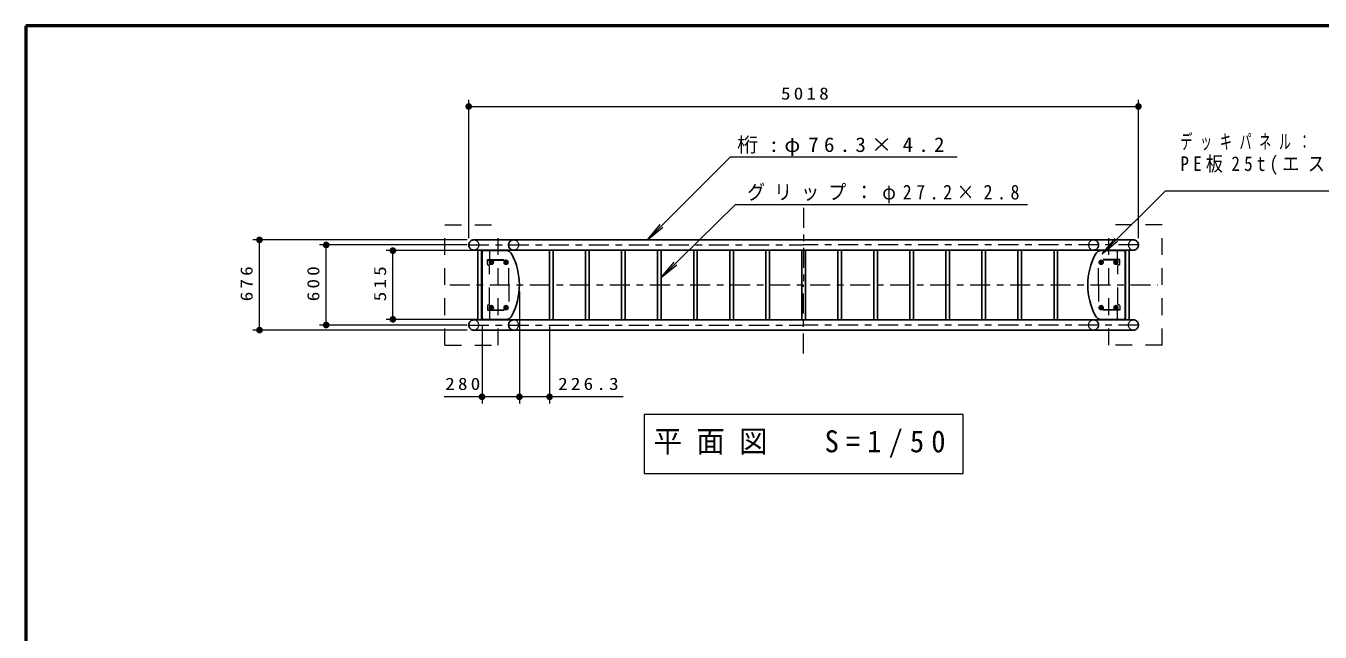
# Model space of a CAD drawing. Units: millimetres on the paper, scale 1:50. Extents: x -365 to 0, y 0 to 257.
# Drawn here: x -365 to -171, y 166.1 to 257 of the extents above; entities that cross this region are included whole.
import ezdxf

# ---------------------------------------------------------------- set-up
doc = ezdxf.new("R2010")
doc.units = ezdxf.units.MM
doc.linetypes.add('USER1', pattern=[4.5, 2.5, -2])
doc.linetypes.add('USER2', pattern=[6, 3, -1, 1, -1])
doc.layers.add('LY_3', color=7, linetype='Continuous', lineweight=25)
doc.layers.add('LY_4', color=7, linetype='Continuous', lineweight=13)
doc.styles.add('ＭＳ ゴシック', font='')
doc.styles.get('ＭＳ ゴシック').set_extended_font_data('MS Gothic')

# ---------------------------------------------------------------- blocks, each defined once
blk = doc.blocks.new('filled_dot')
at = {"color": 0, "linetype": 'Continuous', "lineweight": -2, "const_width": 1.25}
blk.add_lwpolyline([(-0.625, 0, 1), (0.625, 0, 1)], format="xyb", close=True, dxfattribs=at)

msp = doc.modelspace()

# ---------------------------------------------------------------- linework, layer by layer
at = {"layer": 'LY_3', "lineweight": 13}
for p, q in [((-298.628, 225.151), (-298.628, 245.914)), ((-298.628, 244.914), (-198.259, 244.914)), ((-198.259, 225.151), (-198.259, 245.914)), ((-259.418, 237.344), (-271.859, 224.914)), ((-259.418, 237.344), (-225.407, 237.344)), ((-194.198, 232.29), (-203.678, 222.804)), ((-194.198, 232.29), (-137.967, 232.29)), ((-258.66, 230.23), (-269.771, 219.265)), ((-258.66, 230.23), (-214.906, 230.23)), ((-271.859, 224.914), (-269.93, 227.211)), ((-271.859, 224.914), (-269.56, 226.841)), ((-203.678, 222.804), (-201.75, 225.103)), ((-298.876, 224.914), (-330.991, 224.914)), ((-329.991, 211.388), (-329.991, 224.914)), ((-298.876, 224.151), (-320.991, 224.151)), ((-319.991, 212.151), (-319.991, 224.151)), ((-297.371, 223.301), (-310.991, 223.301)), ((-309.991, 213.001), (-309.991, 223.301)), ((-203.678, 222.804), (-201.38, 224.733)), ((-269.771, 219.265), (-267.828, 221.55)), ((-269.771, 219.265), (-267.46, 221.178)), ((-291.041, 217.151), (-291.041, 200.388)), ((-291.041, 217.151), (-291.041, 200.388)), ((-298.876, 212.151), (-320.991, 212.151)), ((-297.371, 213.001), (-310.991, 213.001)), ((-296.641, 212.201), (-296.641, 200.388)), ((-286.515, 211.914), (-286.515, 200.388)), ((-298.876, 211.388), (-330.991, 211.388)), ((-291.041, 201.388), (-302.291, 201.388)), ((-275.463, 201.388), (-291.041, 201.388)), ((-272.343, 198.709), (-272.343, 189.909)), ((-224.543, 198.709), (-272.343, 198.709)), ((-224.543, 189.909), (-224.543, 198.709)), ((-272.343, 189.909), (-224.543, 189.909))]:
    msp.add_line(p, q, dxfattribs=at)
at = {"layer": 'LY_3', "linetype": 'USER2', "lineweight": 13}
for p, q in [((-248.443, 229.718), (-248.443, 218.151)), ((-298.628, 224.151), (-248.443, 224.151)), ((-198.259, 224.151), (-248.443, 224.151)), ((-301.465, 218.151), (-195.422, 218.151)), ((-248.443, 207.867), (-248.443, 218.151)), ((-298.628, 212.151), (-248.443, 212.151)), ((-198.259, 212.151), (-248.443, 212.151))]:
    msp.add_line(p, q, dxfattribs=at)
at = {"layer": 'LY_3', "linetype": 'USER1', "lineweight": 13}
for p, q in [((-302.205, 227.151), (-294.205, 227.151)), ((-302.205, 209.151), (-302.205, 227.151)), ((-294.205, 209.151), (-294.205, 227.151)), ((-194.681, 227.151), (-202.681, 227.151)), ((-202.681, 209.151), (-202.681, 227.151)), ((-194.681, 209.151), (-194.681, 227.151)), ((-295.468, 221.951), (-295.468, 223.388)), ((-201.419, 221.951), (-201.419, 223.388)), ((-295.817, 221.951), (-292.641, 221.951)), ((-295.817, 221.251), (-295.817, 221.951)), ((-295.817, 221.887), (-292.641, 221.887)), ((-295.717, 221.151), (-295.617, 221.151)), ((-292.641, 218.151), (-292.641, 221.951)), ((-204.245, 218.151), (-204.245, 221.951)), ((-201.07, 221.951), (-204.245, 221.951)), ((-201.07, 221.887), (-204.245, 221.887)), ((-201.17, 221.151), (-201.27, 221.151)), ((-201.07, 221.251), (-201.07, 221.951)), ((-295.517, 215.251), (-295.517, 221.051)), ((-201.37, 215.251), (-201.37, 221.051)), ((-292.641, 218.151), (-292.641, 214.351)), ((-204.245, 218.151), (-204.245, 214.351)), ((-295.817, 215.051), (-295.817, 214.351)), ((-295.817, 214.415), (-292.641, 214.415)), ((-295.817, 214.351), (-292.641, 214.351)), ((-295.717, 215.151), (-295.617, 215.151)), ((-295.468, 212.914), (-295.468, 214.351)), ((-201.07, 214.415), (-204.245, 214.415)), ((-201.07, 214.351), (-204.245, 214.351)), ((-201.419, 212.914), (-201.419, 214.351)), ((-201.17, 215.151), (-201.27, 215.151)), ((-201.07, 215.051), (-201.07, 214.351)), ((-302.205, 209.151), (-294.205, 209.151)), ((-194.681, 209.151), (-202.681, 209.151))]:
    msp.add_line(p, q, dxfattribs=at)
at = {"layer": 'LY_3'}
for p, q in [((-297.876, 224.914), (-248.443, 224.914)), ((-297.876, 223.388), (-248.443, 223.388)), ((-297.256, 223.388), (-297.256, 218.151)), ((-296.712, 223.388), (-296.712, 218.151)), ((-296.678, 212.914), (-296.678, 223.388)), ((-296.641, 223.101), (-296.641, 218.151)), ((-293.055, 223.301), (-296.441, 223.301)), ((-286.515, 223.388), (-286.515, 218.151)), ((-285.971, 223.388), (-285.971, 218.151)), ((-281.115, 223.388), (-281.115, 218.151)), ((-280.571, 223.388), (-280.571, 218.151)), ((-275.715, 223.388), (-275.715, 218.151)), ((-275.171, 223.388), (-275.171, 218.151)), ((-270.315, 223.388), (-270.315, 218.151)), ((-269.771, 223.388), (-269.771, 218.151)), ((-264.915, 223.388), (-264.915, 218.151)), ((-264.371, 223.388), (-264.371, 218.151)), ((-259.515, 223.388), (-259.515, 218.151)), ((-258.971, 223.388), (-258.971, 218.151)), ((-254.115, 223.388), (-254.115, 218.151)), ((-253.571, 223.388), (-253.571, 218.151)), ((-248.715, 223.388), (-248.715, 218.151)), ((-199.01, 224.914), (-248.443, 224.914)), ((-199.01, 223.388), (-248.443, 223.388)), ((-248.171, 223.388), (-248.171, 218.151)), ((-243.315, 223.388), (-243.315, 218.151)), ((-242.771, 223.388), (-242.771, 218.151)), ((-237.915, 223.388), (-237.915, 218.151)), ((-237.371, 223.388), (-237.371, 218.151)), ((-232.515, 223.388), (-232.515, 218.151)), ((-231.971, 223.388), (-231.971, 218.151)), ((-227.115, 223.388), (-227.115, 218.151)), ((-226.571, 223.388), (-226.571, 218.151)), ((-221.715, 223.388), (-221.715, 218.151)), ((-221.171, 223.388), (-221.171, 218.151)), ((-216.315, 223.388), (-216.315, 218.151)), ((-215.771, 223.388), (-215.771, 218.151)), ((-210.915, 223.388), (-210.915, 218.151)), ((-210.371, 223.388), (-210.371, 218.151)), ((-203.831, 223.301), (-200.445, 223.301)), ((-200.245, 223.101), (-200.245, 218.151)), ((-200.209, 212.914), (-200.209, 223.388)), ((-200.175, 223.388), (-200.175, 218.151)), ((-199.631, 223.388), (-199.631, 218.151)), ((-295.276, 221.611), (-295.311, 221.551)), ((-295.276, 221.491), (-295.311, 221.551)), ((-295.276, 221.611), (-295.207, 221.611)), ((-295.276, 221.491), (-295.207, 221.491)), ((-295.172, 221.551), (-295.207, 221.611)), ((-295.172, 221.551), (-295.207, 221.491)), ((-293.076, 221.611), (-293.111, 221.551)), ((-293.076, 221.491), (-293.111, 221.551)), ((-293.076, 221.611), (-293.007, 221.611)), ((-293.076, 221.491), (-293.007, 221.491)), ((-292.972, 221.551), (-293.007, 221.611)), ((-292.972, 221.551), (-293.007, 221.491)), ((-203.915, 221.551), (-203.88, 221.611)), ((-203.915, 221.551), (-203.88, 221.491)), ((-203.811, 221.611), (-203.88, 221.611)), ((-203.811, 221.491), (-203.88, 221.491)), ((-203.811, 221.611), (-203.776, 221.551)), ((-203.811, 221.491), (-203.776, 221.551)), ((-201.715, 221.551), (-201.68, 221.611)), ((-201.715, 221.551), (-201.68, 221.491)), ((-201.611, 221.611), (-201.68, 221.611)), ((-201.611, 221.491), (-201.68, 221.491)), ((-201.611, 221.611), (-201.576, 221.551)), ((-201.611, 221.491), (-201.576, 221.551)), ((-297.256, 212.914), (-297.256, 218.151)), ((-296.712, 212.914), (-296.712, 218.151)), ((-296.641, 213.201), (-296.641, 218.151)), ((-286.515, 212.914), (-286.515, 218.151)), ((-285.971, 212.914), (-285.971, 218.151)), ((-281.115, 212.914), (-281.115, 218.151)), ((-280.571, 212.914), (-280.571, 218.151)), ((-275.715, 212.914), (-275.715, 218.151)), ((-275.171, 212.914), (-275.171, 218.151)), ((-270.315, 212.914), (-270.315, 218.151)), ((-269.771, 212.914), (-269.771, 218.151)), ((-264.915, 212.914), (-264.915, 218.151)), ((-264.371, 212.914), (-264.371, 218.151)), ((-259.515, 212.914), (-259.515, 218.151)), ((-258.971, 212.914), (-258.971, 218.151)), ((-254.115, 212.914), (-254.115, 218.151)), ((-253.571, 212.914), (-253.571, 218.151)), ((-248.715, 212.914), (-248.715, 218.151)), ((-248.171, 212.914), (-248.171, 218.151)), ((-243.315, 212.914), (-243.315, 218.151)), ((-242.771, 212.914), (-242.771, 218.151)), ((-237.915, 212.914), (-237.915, 218.151)), ((-237.371, 212.914), (-237.371, 218.151)), ((-232.515, 212.914), (-232.515, 218.151)), ((-231.971, 212.914), (-231.971, 218.151)), ((-227.115, 212.914), (-227.115, 218.151)), ((-226.571, 212.914), (-226.571, 218.151)), ((-221.715, 212.914), (-221.715, 218.151)), ((-221.171, 212.914), (-221.171, 218.151)), ((-216.315, 212.914), (-216.315, 218.151)), ((-215.771, 212.914), (-215.771, 218.151)), ((-210.915, 212.914), (-210.915, 218.151)), ((-210.371, 212.914), (-210.371, 218.151)), ((-200.245, 213.201), (-200.245, 218.151)), ((-200.175, 212.914), (-200.175, 218.151)), ((-199.631, 212.914), (-199.631, 218.151)), ((-295.276, 214.811), (-295.311, 214.751)), ((-295.276, 214.691), (-295.311, 214.751)), ((-295.276, 214.811), (-295.207, 214.811)), ((-295.276, 214.691), (-295.207, 214.691)), ((-295.172, 214.751), (-295.207, 214.811)), ((-295.172, 214.751), (-295.207, 214.691)), ((-293.076, 214.811), (-293.111, 214.751)), ((-293.076, 214.691), (-293.111, 214.751)), ((-293.076, 214.811), (-293.007, 214.811)), ((-293.076, 214.691), (-293.007, 214.691)), ((-292.972, 214.751), (-293.007, 214.811)), ((-292.972, 214.751), (-293.007, 214.691)), ((-203.915, 214.751), (-203.88, 214.811)), ((-203.915, 214.751), (-203.88, 214.691)), ((-203.811, 214.811), (-203.88, 214.811)), ((-203.811, 214.691), (-203.88, 214.691)), ((-203.811, 214.811), (-203.776, 214.751)), ((-203.811, 214.691), (-203.776, 214.751)), ((-201.715, 214.751), (-201.68, 214.811)), ((-201.715, 214.751), (-201.68, 214.691)), ((-201.611, 214.811), (-201.68, 214.811)), ((-201.611, 214.691), (-201.68, 214.691)), ((-201.611, 214.811), (-201.576, 214.751)), ((-201.611, 214.691), (-201.576, 214.751)), ((-297.876, 212.914), (-248.443, 212.914)), ((-293.055, 213.001), (-296.441, 213.001)), ((-199.01, 212.914), (-248.443, 212.914)), ((-203.831, 213.001), (-200.445, 213.001)), ((-297.876, 211.388), (-248.443, 211.388)), ((-199.01, 211.388), (-248.443, 211.388))]:
    msp.add_line(p, q, dxfattribs=at)
for points in [[(-297.876, 223.388), (-297.974, 223.395), (-298.071, 223.414), (-298.164, 223.446), (-298.252, 223.49), (-298.334, 223.546), (-298.407, 223.612), (-298.472, 223.687), (-298.527, 223.77), (-298.57, 223.859), (-298.602, 223.954), (-298.621, 224.052), (-298.628, 224.151), (-298.621, 224.251), (-298.602, 224.349), (-298.57, 224.443), (-298.527, 224.533), (-298.472, 224.616), (-298.407, 224.691), (-298.334, 224.756), (-298.252, 224.812), (-298.164, 224.856), (-298.071, 224.888), (-297.974, 224.908), (-297.876, 224.914)], [(-291.903, 224.914), (-292.002, 224.908), (-292.098, 224.888), (-292.191, 224.856), (-292.279, 224.812), (-292.361, 224.756), (-292.435, 224.691), (-292.5, 224.616), (-292.554, 224.533), (-292.598, 224.443), (-292.629, 224.349), (-292.648, 224.251), (-292.655, 224.151), (-292.648, 224.052), (-292.629, 223.954), (-292.598, 223.859), (-292.554, 223.77), (-292.5, 223.687), (-292.435, 223.612), (-292.361, 223.546), (-292.279, 223.49), (-292.191, 223.446), (-292.098, 223.414), (-292.002, 223.395), (-291.903, 223.388)], [(-204.983, 224.914), (-204.885, 224.908), (-204.789, 224.888), (-204.696, 224.856), (-204.607, 224.812), (-204.526, 224.756), (-204.452, 224.691), (-204.387, 224.616), (-204.332, 224.533), (-204.289, 224.443), (-204.257, 224.349), (-204.238, 224.251), (-204.232, 224.151), (-204.238, 224.052), (-204.257, 223.954), (-204.289, 223.859), (-204.332, 223.77), (-204.387, 223.687), (-204.452, 223.612), (-204.526, 223.546), (-204.607, 223.49), (-204.696, 223.446), (-204.789, 223.414), (-204.885, 223.395), (-204.983, 223.388)], [(-199.01, 223.388), (-198.912, 223.395), (-198.816, 223.414), (-198.723, 223.446), (-198.635, 223.49), (-198.553, 223.546), (-198.479, 223.612), (-198.414, 223.687), (-198.36, 223.77), (-198.316, 223.859), (-198.285, 223.954), (-198.265, 224.052), (-198.259, 224.151), (-198.265, 224.251), (-198.285, 224.349), (-198.316, 224.443), (-198.36, 224.533), (-198.414, 224.616), (-198.479, 224.691), (-198.553, 224.756), (-198.635, 224.812), (-198.723, 224.856), (-198.816, 224.888), (-198.912, 224.908), (-199.01, 224.914)], [(-297.876, 212.914), (-297.974, 212.908), (-298.071, 212.888), (-298.164, 212.856), (-298.252, 212.812), (-298.334, 212.756), (-298.407, 212.691), (-298.472, 212.616), (-298.527, 212.533), (-298.57, 212.443), (-298.602, 212.349), (-298.621, 212.251), (-298.628, 212.151), (-298.621, 212.052), (-298.602, 211.954), (-298.57, 211.859), (-298.527, 211.77), (-298.472, 211.687), (-298.407, 211.612), (-298.334, 211.546), (-298.252, 211.49), (-298.164, 211.446), (-298.071, 211.414), (-297.974, 211.395), (-297.876, 211.388)], [(-291.903, 211.388), (-292.002, 211.395), (-292.098, 211.414), (-292.191, 211.446), (-292.279, 211.49), (-292.361, 211.546), (-292.435, 211.612), (-292.5, 211.687), (-292.554, 211.77), (-292.598, 211.859), (-292.629, 211.954), (-292.648, 212.052), (-292.655, 212.151), (-292.648, 212.251), (-292.629, 212.349), (-292.598, 212.443), (-292.554, 212.533), (-292.5, 212.616), (-292.435, 212.691), (-292.361, 212.756), (-292.279, 212.812), (-292.191, 212.856), (-292.098, 212.888), (-292.002, 212.908), (-291.903, 212.914)], [(-204.983, 211.388), (-204.885, 211.395), (-204.789, 211.414), (-204.696, 211.446), (-204.607, 211.49), (-204.526, 211.546), (-204.452, 211.612), (-204.387, 211.687), (-204.332, 211.77), (-204.289, 211.859), (-204.257, 211.954), (-204.238, 212.052), (-204.232, 212.151), (-204.238, 212.251), (-204.257, 212.349), (-204.289, 212.443), (-204.332, 212.533), (-204.387, 212.616), (-204.452, 212.691), (-204.526, 212.756), (-204.607, 212.812), (-204.696, 212.856), (-204.789, 212.888), (-204.885, 212.908), (-204.983, 212.914)], [(-199.01, 212.914), (-198.912, 212.908), (-198.816, 212.888), (-198.723, 212.856), (-198.635, 212.812), (-198.553, 212.756), (-198.479, 212.691), (-198.414, 212.616), (-198.36, 212.533), (-198.316, 212.443), (-198.285, 212.349), (-198.265, 212.251), (-198.259, 212.151), (-198.265, 212.052), (-198.285, 211.954), (-198.316, 211.859), (-198.36, 211.77), (-198.414, 211.687), (-198.479, 211.612), (-198.553, 211.546), (-198.635, 211.49), (-198.723, 211.446), (-198.816, 211.414), (-198.912, 211.395), (-199.01, 211.388)]]:
    msp.add_lwpolyline(points, dxfattribs=at)
at = {"layer": 'LY_3', "linetype": 'USER1', "lineweight": 13}
for points in [[(-297.876, 224.914), (-297.778, 224.908), (-297.682, 224.888), (-297.589, 224.856), (-297.5, 224.812), (-297.419, 224.756), (-297.345, 224.691), (-297.28, 224.616), (-297.225, 224.533), (-297.182, 224.443), (-297.15, 224.349), (-297.131, 224.251), (-297.125, 224.151), (-297.131, 224.052), (-297.15, 223.954), (-297.182, 223.859), (-297.225, 223.77), (-297.28, 223.687), (-297.345, 223.612), (-297.419, 223.546), (-297.5, 223.49), (-297.589, 223.446), (-297.682, 223.414), (-297.778, 223.395), (-297.876, 223.388)], [(-291.903, 224.914), (-291.805, 224.908), (-291.709, 224.888), (-291.616, 224.856), (-291.528, 224.812), (-291.446, 224.756), (-291.372, 224.691), (-291.307, 224.616), (-291.253, 224.533), (-291.209, 224.443), (-291.178, 224.349), (-291.159, 224.251), (-291.152, 224.151), (-291.159, 224.052), (-291.178, 223.954), (-291.209, 223.859), (-291.253, 223.77), (-291.307, 223.687), (-291.372, 223.612), (-291.446, 223.546), (-291.528, 223.49), (-291.616, 223.446), (-291.709, 223.414), (-291.805, 223.395), (-291.903, 223.388)], [(-204.983, 224.914), (-205.081, 224.908), (-205.178, 224.888), (-205.271, 224.856), (-205.359, 224.812), (-205.441, 224.756), (-205.514, 224.691), (-205.579, 224.616), (-205.634, 224.533), (-205.677, 224.443), (-205.709, 224.349), (-205.728, 224.251), (-205.735, 224.151), (-205.728, 224.052), (-205.709, 223.954), (-205.677, 223.859), (-205.634, 223.77), (-205.579, 223.687), (-205.514, 223.612), (-205.441, 223.546), (-205.359, 223.49), (-205.271, 223.446), (-205.178, 223.414), (-205.081, 223.395), (-204.983, 223.388)], [(-199.01, 224.914), (-199.109, 224.908), (-199.205, 224.888), (-199.298, 224.856), (-199.386, 224.812), (-199.468, 224.756), (-199.542, 224.691), (-199.607, 224.616), (-199.661, 224.533), (-199.705, 224.443), (-199.736, 224.349), (-199.755, 224.251), (-199.762, 224.151), (-199.755, 224.052), (-199.736, 223.954), (-199.705, 223.859), (-199.661, 223.77), (-199.607, 223.687), (-199.542, 223.612), (-199.468, 223.546), (-199.386, 223.49), (-199.298, 223.446), (-199.205, 223.414), (-199.109, 223.395), (-199.01, 223.388)], [(-297.876, 211.388), (-297.778, 211.395), (-297.682, 211.414), (-297.589, 211.446), (-297.5, 211.49), (-297.419, 211.546), (-297.345, 211.612), (-297.28, 211.687), (-297.225, 211.77), (-297.182, 211.859), (-297.15, 211.954), (-297.131, 212.052), (-297.125, 212.151), (-297.131, 212.251), (-297.15, 212.349), (-297.182, 212.443), (-297.225, 212.533), (-297.28, 212.616), (-297.345, 212.691), (-297.419, 212.756), (-297.5, 212.812), (-297.589, 212.856), (-297.682, 212.888), (-297.778, 212.908), (-297.876, 212.914)], [(-291.903, 211.388), (-291.805, 211.395), (-291.709, 211.414), (-291.616, 211.446), (-291.528, 211.49), (-291.446, 211.546), (-291.372, 211.612), (-291.307, 211.687), (-291.253, 211.77), (-291.209, 211.859), (-291.178, 211.954), (-291.159, 212.052), (-291.152, 212.151), (-291.159, 212.251), (-291.178, 212.349), (-291.209, 212.443), (-291.253, 212.533), (-291.307, 212.616), (-291.372, 212.691), (-291.446, 212.756), (-291.528, 212.812), (-291.616, 212.856), (-291.709, 212.888), (-291.805, 212.908), (-291.903, 212.914)], [(-204.983, 211.388), (-205.081, 211.395), (-205.178, 211.414), (-205.271, 211.446), (-205.359, 211.49), (-205.441, 211.546), (-205.514, 211.612), (-205.579, 211.687), (-205.634, 211.77), (-205.677, 211.859), (-205.709, 211.954), (-205.728, 212.052), (-205.735, 212.151), (-205.728, 212.251), (-205.709, 212.349), (-205.677, 212.443), (-205.634, 212.533), (-205.579, 212.616), (-205.514, 212.691), (-205.441, 212.756), (-205.359, 212.812), (-205.271, 212.856), (-205.178, 212.888), (-205.081, 212.908), (-204.983, 212.914)], [(-199.01, 211.388), (-199.109, 211.395), (-199.205, 211.414), (-199.298, 211.446), (-199.386, 211.49), (-199.468, 211.546), (-199.542, 211.612), (-199.607, 211.687), (-199.661, 211.77), (-199.705, 211.859), (-199.736, 211.954), (-199.755, 212.052), (-199.762, 212.151), (-199.755, 212.251), (-199.736, 212.349), (-199.705, 212.443), (-199.661, 212.533), (-199.607, 212.616), (-199.542, 212.691), (-199.468, 212.756), (-199.386, 212.812), (-199.298, 212.856), (-199.205, 212.888), (-199.109, 212.908), (-199.01, 212.914)]]:
    msp.add_lwpolyline(points, dxfattribs=at)
at = {"layer": 'LY_3'}
for centre, radius in [((-295.241, 221.551), 0.3), ((-295.241, 221.551), 0.25), ((-295.241, 221.551), 0.18), ((-295.241, 221.551), 0.0693), ((-293.041, 221.551), 0.3), ((-293.041, 221.551), 0.25), ((-293.041, 221.551), 0.18), ((-293.041, 221.551), 0.0693), ((-203.845, 221.551), 0.3), ((-203.845, 221.551), 0.25), ((-203.845, 221.551), 0.18), ((-203.845, 221.551), 0.0693), ((-201.645, 221.551), 0.3), ((-201.645, 221.551), 0.25), ((-201.645, 221.551), 0.18), ((-201.645, 221.551), 0.0693), ((-295.241, 214.751), 0.3), ((-295.241, 214.751), 0.25), ((-295.241, 214.751), 0.18), ((-295.241, 214.751), 0.0693), ((-293.041, 214.751), 0.3), ((-293.041, 214.751), 0.25), ((-293.041, 214.751), 0.18), ((-293.041, 214.751), 0.0693), ((-203.845, 214.751), 0.3), ((-203.845, 214.751), 0.25), ((-203.845, 214.751), 0.18), ((-203.845, 214.751), 0.0693), ((-201.645, 214.751), 0.3), ((-201.645, 214.751), 0.25), ((-201.645, 214.751), 0.18), ((-201.645, 214.751), 0.0693)]:
    msp.add_circle(centre, radius, dxfattribs=at)
for centre, radius, start, end in [((-296.441, 223.101), 0.2, 90, 180), ((-293.055, 222.301), 1, 27.45883, 90), ((-203.831, 222.301), 1, 90, 152.54117), ((-200.445, 223.101), 0.2, 0, 90), ((-301.041, 218.151), 10, 0, 27.45883), ((-195.845, 218.151), 10, 152.54117, 180), ((-301.041, 218.151), 10, 332.54117, 0), ((-195.845, 218.151), 10, 180, 207.45883), ((-293.055, 214.001), 1, 270, 332.54117), ((-203.831, 214.001), 1, 207.45883, 270), ((-296.441, 213.201), 0.2, 180, 270), ((-200.445, 213.201), 0.2, 270, 0)]:
    msp.add_arc(centre, radius, start, end, dxfattribs=at)
at = {"layer": 'LY_3', "linetype": 'USER1', "lineweight": 13}
for centre, start, end in [((-295.717, 221.251), 180, 270), ((-295.617, 221.051), 0, 90), ((-201.27, 221.051), 90, 180), ((-201.17, 221.251), 270, 0), ((-295.717, 215.051), 90, 180), ((-295.617, 215.251), 270, 0), ((-201.27, 215.251), 180, 270), ((-201.17, 215.051), 0, 90)]:
    msp.add_arc(centre, 0.1, start, end, dxfattribs=at)
at = {"layer": 'LY_4', "lineweight": 50}
for p, q in [((0, 257), (-365, 257)), ((-365, 257), (-365, 0))]:
    msp.add_line(p, q, dxfattribs=at)

# ---------------------------------------------------------------- block references
at = {"layer": 'LY_3', "lineweight": 13, "xscale": 0.4, "yscale": 0.4}
for p in [(-298.628, 244.914), (-296.641, 201.388), (-291.041, 201.388)]:
    msp.add_blockref('filled_dot', p, dxfattribs=at)
for p, rotation in [((-198.259, 244.914), 180), ((-329.991, 224.914), 270), ((-319.991, 224.151), 270), ((-309.991, 223.301), 270), ((-309.991, 213.001), 90), ((-329.991, 211.388), 90), ((-319.991, 212.151), 90), ((-291.041, 201.388), 180), ((-286.515, 201.388), 180)]:
    msp.add_blockref('filled_dot', p, dxfattribs=dict(at, rotation=rotation))

# ---------------------------------------------------------------- texts
at = {"layer": 'LY_3', "style": 'ＭＳ ゴシック'}
for s, insert, char_height, attachment_point in [('\\T1.33;\\W1.15;5018', (-248.02, 245.914), 1.833, 8), ('\\T1.5;\\W1.05;桁:φ76.3×4.2', (-258.407, 237.494), 2.199, 7), ('\\T1.64;\\W0.6;デッキパネル：', (-191.967, 240.74), 2.199, 1), ('\\T1.5;\\W0.85;PE板25t(エスプレッソブラウン)', (-191.967, 237.44), 2.199, 1), ('\\T1.5;\\W0.9;グリップ：φ27.2×2.8', (-256.906, 230.38), 2.199, 7), ('\\T1.33;\\W1.15;280', (-299.291, 202.388), 1.833, 8), ('\\T1.33;\\W1.15;226.3', (-280.463, 202.388), 1.833, 8), ('\\T1.5;\\W0.95;平面図\u3000S=1/50', (-270.943, 194.309), 3.299, 4)]:
    msp.add_mtext(s, dxfattribs=dict(at, insert=insert, char_height=char_height, attachment_point=attachment_point))
at = {"layer": 'LY_3', "char_height": 1.833, "attachment_point": 8, "rotation": 90, "style": 'ＭＳ ゴシック'}
for s, insert in [('\\T1.33;\\W1.15;676', (-330.991, 218.568)), ('\\T1.33;\\W1.15;600', (-320.991, 218.568)), ('\\T1.33;\\W1.15;515', (-310.991, 218.568))]:
    msp.add_mtext(s, dxfattribs=dict(at, insert=insert))

doc.saveas('drawing.dxf')
